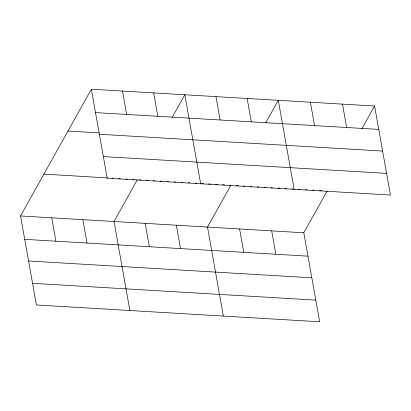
<?xml version="1.0" encoding="UTF-8"?>
<svg xmlns="http://www.w3.org/2000/svg" width="411" height="411" viewBox="0 0 411 411"><rect width="100%" height="100%" fill="white"/><g stroke="black" fill="none" stroke-linecap="round" stroke-linejoin="round"><path stroke-width="0.62" d="M327.166 190.951L303.806 232.78L319.66 321.787L36.404 304.967L20.55 215.955L91.34 89.213L374.596 106.033L390.45 195.045L107.194 178.22L91.34 89.213M137.387 179.684L114.022 221.508L129.881 310.521M172.214 117.325L184.816 94.761L200.671 183.774M265.686 122.879L278.288 100.315L294.142 189.322M361.993 128.597L374.596 106.033M95.506 112.588L378.757 129.408M67.979 131.037L99.138 132.887M99.364 134.248L382.615 151.068M103.336 156.565L386.592 173.385M43.91 174.13L107.497 177.906M111.951 178.169L113.22 178.246M118.943 178.585L120.218 178.662M125.941 179.001L127.21 179.078M132.933 179.417L134.207 179.494M139.293 179.797L141.199 179.91M146.285 180.208L148.196 180.321M153.282 180.624L154.551 180.701M160.275 181.04L161.549 181.117M167.272 181.457L168.541 181.534M174.264 181.873L175.538 181.95M181.261 182.289L182.53 182.361M188.253 182.705L189.528 182.777M195.251 183.116L196.52 183.193M201.606 183.496L203.517 183.609M208.603 183.912L210.509 184.025M215.595 184.328L217.506 184.441M222.592 184.739L224.498 184.852M229.585 185.155L230.859 185.233L207.498 227.057L223.353 316.069M236.525 185.567L238.411 185.68M243.446 185.983L244.704 186.055M250.371 186.394L251.63 186.466M257.296 186.805L258.555 186.877M264.222 187.216L265.48 187.288M271.142 187.627L272.401 187.699M278.067 188.038L279.958 188.151M284.993 188.449L286.251 188.521M291.918 188.86L293.177 188.932M298.838 189.271L300.097 189.343M305.763 189.682L307.022 189.754M312.689 190.093L313.947 190.165M319.614 190.504L321.5 190.617M20.55 215.955L303.806 232.78M24.717 239.336L307.967 256.156M28.57 260.995L311.826 277.815M32.546 283.307L315.802 300.128M342.491 104.127L346.658 127.502M310.392 102.221L314.554 125.596M271.702 230.869L275.868 254.25M247.129 98.465L251.296 121.841M239.598 228.963L243.764 252.344M215.97 96.611L220.137 119.991M153.657 92.912L157.819 116.287M176.34 225.207L180.506 248.583M122.499 91.062L126.665 114.438M145.181 223.358L149.347 246.734M82.868 219.659L87.029 243.035M51.709 217.804L55.87 241.185"/></g></svg>
